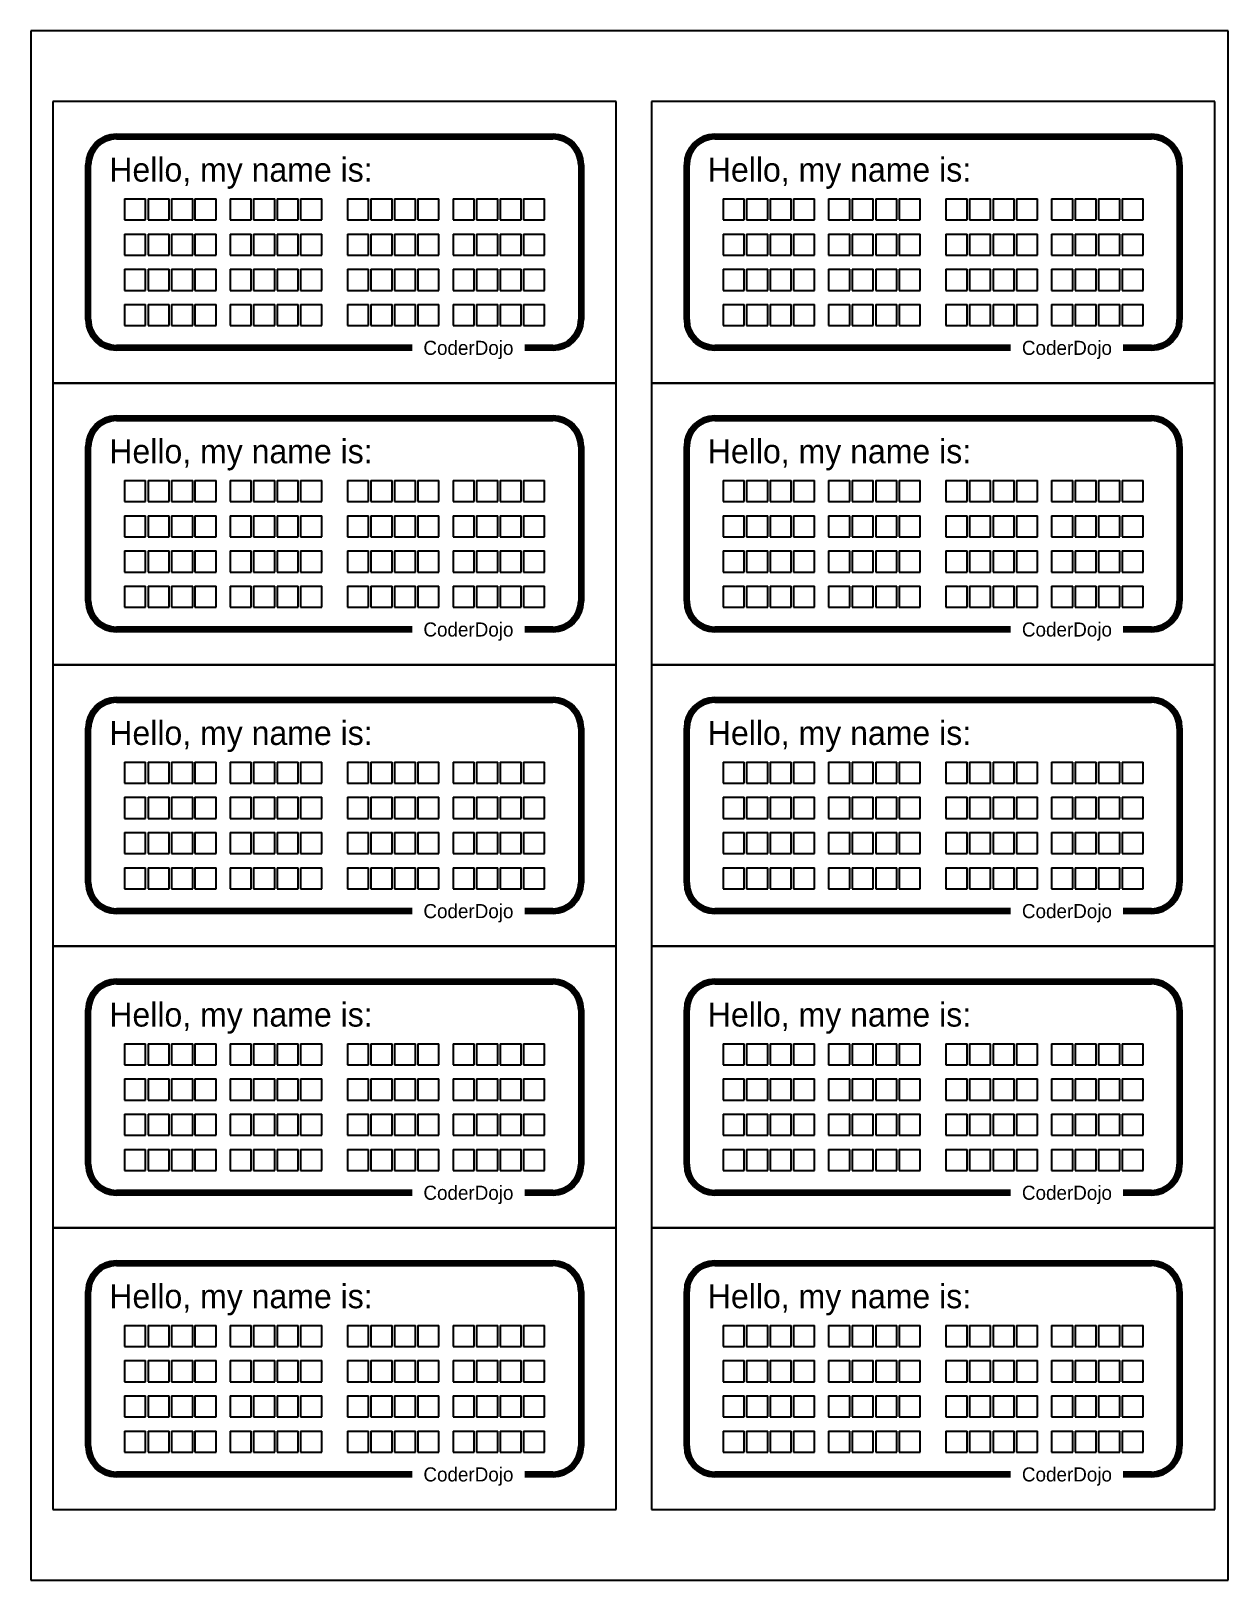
# Model space of a CAD drawing. Header units: inches. Extents: x 0 to 8.5, y 0 to 11.
import ezdxf
from ezdxf.enums import TextEntityAlignment as Align

# ---------------------------------------------------------------- set-up
doc = ezdxf.new("R2010")
doc.units = ezdxf.units.IN
doc.layers.get('0').update_dxf_attribs({"linetype": 'CONTINUOUS', "lineweight": 25, "true_color": 0xffffff})
doc.layers.add('Dimensions', color=3, linetype='CONTINUOUS', lineweight=25, true_color=0x00ff00)
doc.styles.add('textstyle0', font='')
doc.styles.add('textstyle1', font='')
doc.styles.get('textstyle0').set_extended_font_data('Droid Sans [unknown]')
doc.styles.get('textstyle1').set_extended_font_data('Droid Sans [unknown]')

# ---------------------------------------------------------------- blocks, each defined once
blk = doc.blocks.new('outline')
at = {"lineweight": 200}
for p, q in [((0.2, 1.5), (3.3, 1.5)), ((0, 0.2), (0, 1.3)), ((3.5, 1.3), (3.5, 0.2)), ((2.3, 0), (0.2, 0)), ((3.3, 0), (3.1, 0))]:
    blk.add_line(p, q, dxfattribs=at)
for centre, start, end in [((0.2, 1.3), 90, 180), ((3.3, 1.3), 0, 90), ((0.2, 0.2), 180, 270), ((3.3, 0.2), 270, 360)]:
    blk.add_arc(centre, 0.2, start, end, dxfattribs=at)
at = {"style": 'textstyle0'}
blk.add_text('CoderDojo', height=0.1, dxfattribs=at).set_placement((2.7, 0), align=Align.MIDDLE_CENTER)
blk = doc.blocks.new('bit')
for p, q in [((0.008, 0.158), (0.158, 0.158)), ((0.008, 0.158), (0.008, 0.008)), ((0.158, 0.008), (0.158, 0.158)), ((0.008, 0.008), (0.158, 0.008))]:
    blk.add_line(p, q)
blk = doc.blocks.new('byte')
for p in [(0.083, 0), (0.25, 0), (0.417, 0), (0.583, 0), (0.833, 0), (1, 0), (1.167, 0), (1.333, 0)]:
    blk.add_blockref('bit', p)
blk = doc.blocks.new('2byte')
for p in [(0, 0), (1.583, 0)]:
    blk.add_blockref('byte', p)
blk = doc.blocks.new('label')
at = {"layer": 'Dimensions'}
for p, q in [((4, 2), (0, 2)), ((0, 2), (0, 0)), ((4, 0), (4, 2)), ((0, 0), (4, 0))]:
    blk.add_line(p, q, dxfattribs=at)
for name, p in [('outline', (0.25, 0.25)), ('2byte', (0.417, 1.15)), ('2byte', (0.417, 0.9)), ('2byte', (0.417, 0.65)), ('2byte', (0.417, 0.4))]:
    blk.add_blockref(name, p)
at = {"style": 'textstyle1'}
blk.add_text('Hello, my name is:', height=0.17, dxfattribs=at).set_placement((0.4, 1.6), align=Align.TOP_LEFT)

msp = doc.modelspace()

# ---------------------------------------------------------------- linework, layer by layer
at = {"layer": 'Dimensions'}
for p, q in [((8.5, 11), (0, 11)), ((0, 11), (0, 0)), ((8.5, 0), (8.5, 11)), ((0, 0), (8.5, 0))]:
    msp.add_line(p, q, dxfattribs=at)

# ---------------------------------------------------------------- block references
for p in [(0.15625, 8.5), (4.40625, 8.5), (0.15625, 6.5), (4.40625, 6.5), (0.15625, 4.5), (4.40625, 4.5), (0.15625, 2.5), (4.40625, 2.5), (0.15625, 0.5), (4.40625, 0.5)]:
    msp.add_blockref('label', p)

doc.saveas('drawing.dxf')
